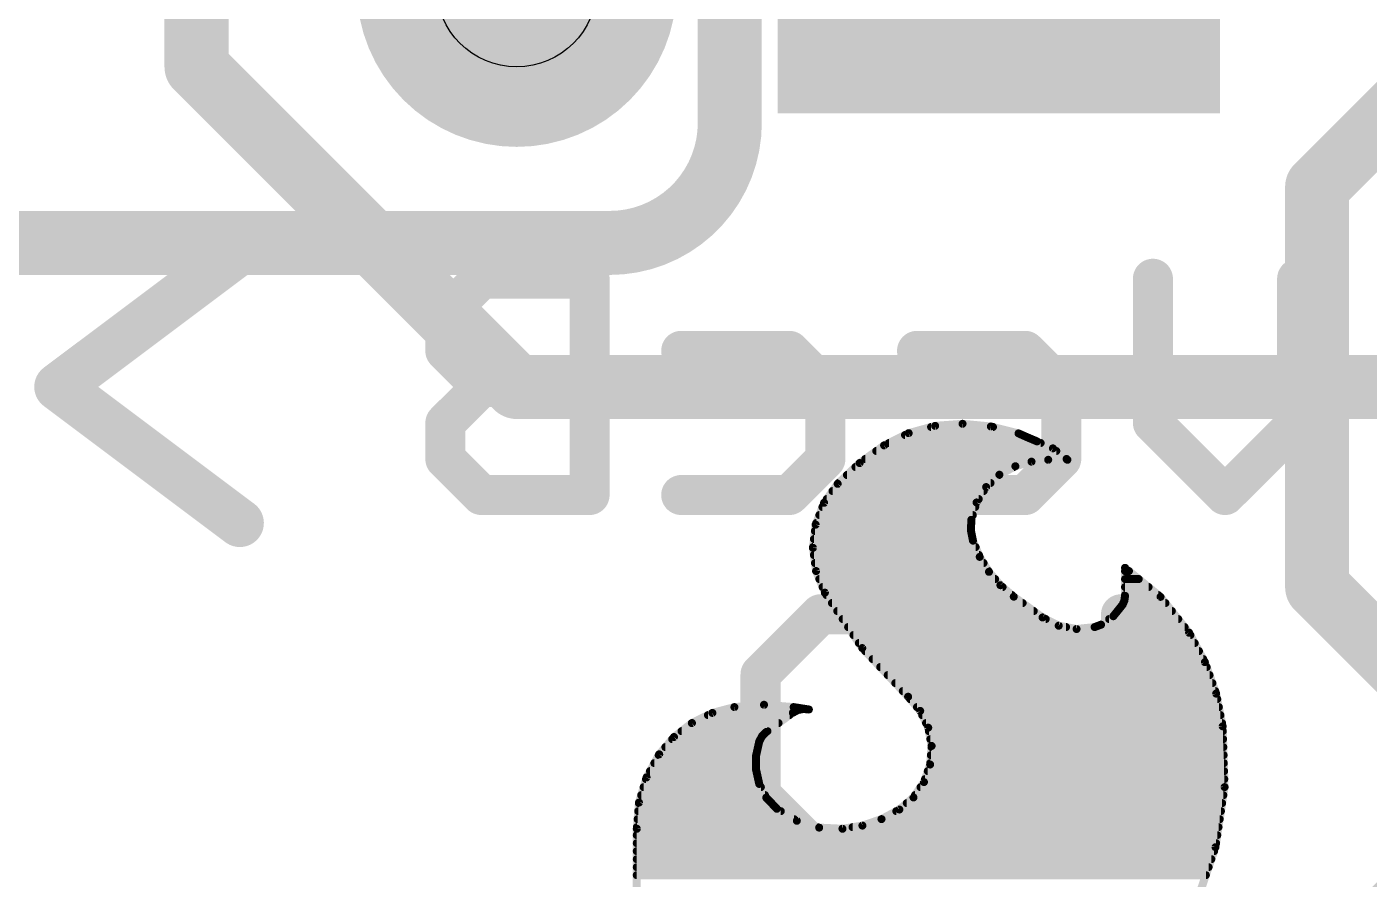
# Model space of a CAD drawing. Extents: x -98 to 13, y 0 to 18.
# Drawn here: x 6.066 to 10.325, y 2.248 to 4.953 of the extents above; entities that cross this region are included whole.
import ezdxf

# ---------------------------------------------------------------- set-up
doc = ezdxf.new("R2010")
doc.units = 0
for name, color, linetype in [('1', 12, 'CONTINUOUS'), ('18', 110, 'CONTINUOUS'), ('21', 53, 'CONTINUOUS'), ('22', 53, 'CONTINUOUS'), ('25', 253, 'CONTINUOUS'), ('29', 253, 'CONTINUOUS'), ('31', 253, 'CONTINUOUS'), ('44', 253, 'CONTINUOUS'), ('51', 53, 'CONTINUOUS')]:
    doc.layers.add(name, color=color, linetype=linetype)

# ---------------------------------------------------------------- blocks, each defined once
blk = doc.blocks.new('RECT')
blk.add_solid([(-0.5, -0.5), (0.5, -0.5), (-0.5, 0.5), (0.5, 0.5)])
blk = doc.blocks.new('ROUNDV')
at = {"const_width": 0.5}
blk.add_lwpolyline([(0, -0.25, 1), (0, 0.25, 1), (0, -0.25)], format="xyb", dxfattribs=at)

msp = doc.modelspace()

# ---------------------------------------------------------------- linework, layer by layer
at = {"layer": '1', "const_width": 0.2032}
for points in [[(6.604, 5.461), (6.604, 4.826)], [(6.604, 4.826), (7.62, 3.81)], [(7.62, 3.81), (11.43, 3.81)]]:
    msp.add_lwpolyline(points, dxfattribs=at)
at = {"layer": '1', "const_width": 0.1016}
for points in [[(6.6399, 4.8619, 1), (6.5681, 4.7901)], [(6.5532, 4.826, 1), (6.6548, 4.826)], [(7.62, 3.8608, 1), (7.62, 3.7592)], [(7.5841, 3.7741, 1), (7.6559, 3.8459)]]:
    msp.add_lwpolyline(points, format="xyb", dxfattribs=at)
at = {"layer": '21'}
for points, const_width in [([(8.2963, 4.6482), (8.2963, 13.1318)], 0.2032), ([(10.16, 4.445), (10.795, 5.08)], 0.2032), ([(10.16, 3.175), (10.16, 4.445)], 0.2032), ([(4.7847, 4.2672), (7.9153, 4.2672)], 0.2032), ([(9.0348, 3.6932), (8.9479, 3.6866)], 0.0254), ([(9.1249, 3.6846), (9.0348, 3.6932)], 0.0254), ([(8.8639, 3.6634), (8.7859, 3.6246)], 0.0254), ([(8.8522, 3.6576), (9.2241, 3.6576)], 0.0254), ([(8.9479, 3.6866), (8.8639, 3.6634)], 0.0254), ([(8.935, 3.683), (9.1314, 3.683)], 0.0254), ([(9.2126, 3.6627), (9.1249, 3.6846)], 0.0254), ([(9.2355, 3.6525), (9.2126, 3.6627)], 0.0254), ([(9.2711, 3.6373), (9.2355, 3.6525)], 0.0254), ([(8.7859, 3.6246), (8.7082, 3.5686)], 0.0254), ([(8.8012, 3.6322), (9.2827, 3.6322)], 0.0254), ([(9.3215, 3.6152), (9.2711, 3.6373)], 0.0254), ([(9.365, 3.5814), (9.3215, 3.6152)], 0.0254), ([(8.7082, 3.5686), (8.6386, 3.5027)], 0.0254), ([(8.726, 3.5814), (9.365, 3.5814)], 0.0254), ([(8.7612, 3.6068), (9.3323, 3.6068)], 0.0254), ([(9.2025, 3.5585), (9.2537, 3.573)], 0.0254), ([(9.2537, 3.573), (9.3066, 3.5789)], 0.0254), ([(9.3066, 3.5789), (9.3676, 3.5789)], 0.0254), ([(9.3675, 3.5789), (9.365, 3.5814)], 0.0254), ([(9.3676, 3.5789), (9.3675, 3.5789)], 0.0254), ([(8.6681, 3.5306), (9.1507, 3.5306)], 0.0254), ([(8.6949, 3.556), (9.1978, 3.556)], 0.0254), ([(9.1097, 3.4923), (9.1517, 3.5315)], 0.0254), ([(9.1517, 3.5315), (9.2025, 3.5585)], 0.0254), ([(8.6386, 3.5027), (8.5955, 3.4423)], 0.0254), ([(8.6412, 3.5052), (9.1236, 3.5052)], 0.0254), ([(9.0794, 3.4434), (9.1097, 3.4923)], 0.0254), ([(8.5955, 3.4423), (8.5687, 3.3731)], 0.0254), ([(8.6041, 3.4544), (9.0862, 3.4544)], 0.0254), ([(8.6222, 3.4798), (9.102, 3.4798)], 0.0254), ([(9.0628, 3.3884), (9.0794, 3.4434)], 0.0254), ([(8.5805, 3.4036), (9.0674, 3.4036)], 0.0254), ([(8.5903, 3.429), (9.075, 3.429)], 0.0254), ([(8.5687, 3.3731), (8.5601, 3.2994)], 0.0254), ([(8.5663, 3.3528), (9.0618, 3.3528)], 0.0254), ([(8.5707, 3.3782), (9.0624, 3.3782)], 0.0254), ([(9.0614, 3.355), (9.0628, 3.3884)], 0.0254), ([(9.0679, 3.3223), (9.0614, 3.355)], 0.0254), ([(8.5634, 3.3274), (9.0669, 3.3274)], 0.0254), ([(9.0894, 3.2708), (9.0679, 3.3223)], 0.0254), ([(8.5601, 3.2994), (8.57, 3.2259)], 0.0254), ([(8.5604, 3.302), (9.0764, 3.302)], 0.0254), ([(8.5632, 3.2766), (9.087, 3.2766)], 0.0254), ([(9.1187, 3.2233), (9.0894, 3.2708)], 0.0254), ([(8.5666, 3.2512), (9.1015, 3.2512)], 0.0254), ([(8.57, 3.2259), (8.598, 3.1572)], 0.0254), ([(8.5701, 3.2258), (9.1172, 3.2258)], 0.0254), ([(9.6631, 3.1439), (9.5505, 3.236)], 0.0254), ([(9.5505, 3.236), (9.5505, 3.1471)], 0.0254), ([(9.5505, 3.2258), (9.563, 3.2258)], 0.0254), ([(10.795, 2.54), (10.16, 3.175)], 0.2032), ([(8.5804, 3.2004), (9.1383, 3.2004)], 0.0254), ([(9.155, 3.1809), (9.1187, 3.2233)], 0.0254), ([(9.5505, 3.2004), (9.594, 3.2004)], 0.0254), ([(8.5908, 3.175), (9.1619, 3.175)], 0.0254), ([(8.598, 3.1572), (8.7166, 2.9814)], 0.0254), ([(8.6031, 3.1496), (9.1915, 3.1496)], 0.0254), ([(9.1974, 3.1445), (9.155, 3.1809)], 0.0254), ([(9.2888, 3.0785), (9.1974, 3.1445)], 0.0254), ([(9.5505, 3.1471), (9.5485, 3.1326)], 0.0254), ([(9.5505, 3.175), (9.6251, 3.175)], 0.0254), ([(9.5505, 3.1496), (9.6561, 3.1496)], 0.0254), ([(9.7537, 3.0302), (9.6631, 3.1439)], 0.0254), ([(8.6203, 3.1242), (9.2255, 3.1242)], 0.0254), ([(8.6374, 3.0988), (9.2607, 3.0988)], 0.0254), ([(9.5428, 3.1191), (9.5132, 3.0824)], 0.0254), ([(9.5264, 3.0988), (9.699, 3.0988)], 0.0254), ([(9.5485, 3.1326), (9.5428, 3.1191)], 0.0254), ([(9.545, 3.1242), (9.6788, 3.1242)], 0.0254), ([(8.6545, 3.0734), (9.2988, 3.0734)], 0.0254), ([(9.3401, 3.0523), (9.2888, 3.0785)], 0.0254), ([(9.4743, 3.0556), (9.4539, 3.048)], 0.0254), ([(9.5132, 3.0824), (9.4743, 3.0556)], 0.0254), ([(9.5001, 3.0734), (9.7193, 3.0734)], 0.0254), ([(8.6717, 3.048), (9.3634, 3.048)], 0.0254), ([(8.6888, 3.0226), (9.7578, 3.0226)], 0.0254), ([(9.3967, 3.0419), (9.3401, 3.0523)], 0.0254), ([(9.4539, 3.048), (9.3967, 3.0419)], 0.0254), ([(9.4539, 3.048), (9.7395, 3.048)], 0.0254), ([(9.8038, 2.9368), (9.7537, 3.0302)], 0.0254), ([(8.7059, 2.9972), (9.7714, 2.9972)], 0.0254), ([(8.7166, 2.9814), (8.8621, 2.827)], 0.0254), ([(8.7256, 2.9718), (9.7851, 2.9718)], 0.0254), ([(8.7496, 2.9464), (9.7987, 2.9464)], 0.0254), ([(9.8396, 2.837), (9.8038, 2.9368)], 0.0254), ([(8.7735, 2.921), (9.8095, 2.921)], 0.0254), ([(8.7974, 2.8956), (9.8186, 2.8956)], 0.0254), ([(8.8214, 2.8702), (9.8277, 2.8702)], 0.0254), ([(8.8453, 2.8448), (9.8368, 2.8448)], 0.0254), ([(8.4049, 2.8014), (8.3109, 2.794)], 0.0254), ([(8.4989, 2.794), (8.4049, 2.8014)], 0.0254), ([(8.8621, 2.827), (8.9004, 2.7821)], 0.0254), ([(8.8686, 2.8194), (9.8431, 2.8194)], 0.0254), ([(9.8603, 2.733), (9.8396, 2.837)], 0.0254), ([(8.241, 2.7756), (8.1762, 2.7435)], 0.0254), ([(8.2269, 2.7686), (8.4859, 2.7686)], 0.0254), ([(8.3109, 2.794), (8.241, 2.7756)], 0.0254), ([(8.3109, 2.794), (8.4989, 2.794)], 0.0254), ([(8.4125, 2.7153), (8.4964, 2.7762)], 0.0254), ([(8.4964, 2.7762), (8.5121, 2.7846)], 0.0254), ([(8.5472, 2.7864), (8.4989, 2.794)], 0.0254), ([(8.5121, 2.7846), (8.5295, 2.7881)], 0.0254), ([(8.5295, 2.7881), (8.5472, 2.7864)], 0.0254), ([(8.8902, 2.794), (9.8482, 2.794)], 0.0254), ([(8.9004, 2.7821), (8.9259, 2.7288)], 0.0254), ([(8.9069, 2.7686), (9.8532, 2.7686)], 0.0254), ([(8.1762, 2.7435), (8.1192, 2.6991)], 0.0254), ([(8.1432, 2.7178), (8.4159, 2.7178)], 0.0254), ([(8.1758, 2.7432), (8.4509, 2.7432)], 0.0254), ([(8.3987, 2.7019), (8.4125, 2.7153)], 0.0254), ([(8.919, 2.7432), (9.8583, 2.7432)], 0.0254), ([(8.9259, 2.7288), (8.9366, 2.6707)], 0.0254), ([(8.9279, 2.7178), (9.8608, 2.7178)], 0.0254), ([(9.8663, 2.5402), (9.8603, 2.733)], 0.0254), ([(8.1192, 2.6991), (8.0722, 2.6441)], 0.0254), ([(8.1135, 2.6924), (8.3937, 2.6924)], 0.0254), ([(8.3798, 2.6403), (8.3897, 2.6848)], 0.0254), ([(8.3897, 2.6848), (8.3987, 2.7019)], 0.0254), ([(8.9326, 2.6924), (9.8616, 2.6924)], 0.0254), ([(8.0722, 2.6441), (8.0321, 2.5709)], 0.0254), ([(8.0708, 2.6416), (8.3801, 2.6416)], 0.0254), ([(8.0918, 2.667), (8.3857, 2.667)], 0.0254), ([(8.3798, 2.5947), (8.3798, 2.6403)], 0.0254), ([(8.9366, 2.6707), (8.932, 2.6118)], 0.0254), ([(8.9344, 2.6416), (9.8632, 2.6416)], 0.0254), ([(8.9364, 2.667), (9.8624, 2.667)], 0.0254), ([(10.16, 1.905), (10.795, 2.54)], 0.2032), ([(8.043, 2.5908), (8.3806, 2.5908)], 0.0254), ([(8.0569, 2.6162), (8.3798, 2.6162)], 0.0254), ([(8.3897, 2.5502), (8.3798, 2.5947)], 0.0254), ([(8.932, 2.6118), (8.9124, 2.5561)], 0.0254), ([(8.9246, 2.5908), (9.8648, 2.5908)], 0.0254), ([(8.9324, 2.6162), (9.864, 2.6162)], 0.0254), ([(8.0321, 2.5709), (8.0081, 2.491)], 0.0254), ([(8.0304, 2.5654), (8.3863, 2.5654)], 0.0254), ([(8.4119, 2.5068), (8.3897, 2.5502)], 0.0254), ([(8.9124, 2.5561), (8.879, 2.5074)], 0.0254), ([(8.9157, 2.5654), (9.8655, 2.5654)], 0.0254), ([(8.0151, 2.5146), (8.4079, 2.5146)], 0.0254), ([(8.0228, 2.54), (8.3949, 2.54)], 0.0254), ([(8.4456, 2.4714), (8.4119, 2.5068)], 0.0254), ([(8.879, 2.5074), (8.8342, 2.4689)], 0.0254), ([(8.884, 2.5146), (9.8625, 2.5146)], 0.0254), ([(8.9014, 2.54), (9.8663, 2.54)], 0.0254), ([(9.8375, 2.3495), (9.8663, 2.5402)], 0.0254), ([(8.0081, 2.491), (8.0011, 2.4079)], 0.0254), ([(8.0058, 2.4638), (8.4582, 2.4638)], 0.0254), ([(8.0079, 2.4892), (8.4287, 2.4892)], 0.0254), ([(8.509, 2.4332), (8.4456, 2.4714)], 0.0254), ([(8.8342, 2.4689), (8.7778, 2.4385)], 0.0254), ([(8.8247, 2.4638), (9.8548, 2.4638)], 0.0254), ([(8.8579, 2.4892), (9.8586, 2.4892)], 0.0254), ([(8.0037, 2.4384), (8.5004, 2.4384)], 0.0254), ([(8.5798, 2.4116), (8.509, 2.4332)], 0.0254), ([(8.7171, 2.418), (8.6538, 2.4079)], 0.0254), ([(8.7778, 2.4385), (8.7171, 2.418)], 0.0254), ([(8.7775, 2.4384), (9.8509, 2.4384)], 0.0254), ([(8.0011, 2.4079), (8.0011, 0.8915)], 0.0254), ([(8.0011, 2.3876), (9.8432, 2.3876)], 0.0254), ([(8.0015, 2.413), (8.5752, 2.413)], 0.0254), ([(8.6538, 2.4079), (8.5798, 2.4116)], 0.0254), ([(8.6858, 2.413), (9.8471, 2.413)], 0.0254), ([(8.0011, 2.3622), (9.8394, 2.3622)], 0.0254), ([(8.0011, 2.3368), (9.8331, 2.3368)], 0.0254), ([(9.7747, 2.1671), (9.8375, 2.3495)], 0.0254), ([(8.0011, 2.3114), (9.8244, 2.3114)], 0.0254), ([(8.0011, 2.286), (9.8156, 2.286)], 0.0254), ([(8.0011, 2.2606), (9.8069, 2.2606)], 0.0254)]:
    msp.add_lwpolyline(points, dxfattribs=dict(at, const_width=const_width))
for points, const_width in [([(7.9153, 4.2672, 0.4144), (8.2963, 4.6482)], 0.2032), ([(8.3471, 4.6482, 1), (8.2455, 4.6482)], 0.1016), ([(8.2455, 4.6482, 1), (8.3471, 4.6482)], 0.1016), ([(10.2108, 4.445, 1), (10.1092, 4.445)], 0.1016), ([(10.1241, 4.4809, 1), (10.1959, 4.4091)], 0.1016), ([(7.9153, 4.318, 1), (7.9153, 4.2164)], 0.1016), ([(7.9153, 4.2164, 1), (7.9153, 4.318)], 0.1016), ([(9.0354, 3.6995, 1), (9.0342, 3.6869)], 0.0127), ([(9.0353, 3.6869, 1), (9.0343, 3.6995)], 0.0127), ([(8.8522, 3.6639, 1), (8.8522, 3.6513)], 0.0127), ([(8.8622, 3.6695, 1), (8.8656, 3.6573)], 0.0127), ([(8.8667, 3.6577, 1), (8.8611, 3.6691)], 0.0127), ([(8.935, 3.6894, 1), (8.935, 3.6767)], 0.0127), ([(8.9474, 3.6929, 1), (8.9484, 3.6802)], 0.0127), ([(8.9496, 3.6805, 1), (8.9462, 3.6927)], 0.0127), ([(9.1264, 3.6908, 1), (9.1233, 3.6785)], 0.0127), ([(9.1242, 3.6783, 1), (9.1255, 3.691)], 0.0127), ([(9.1314, 3.6767, 1), (9.1314, 3.6894)], 0.0127), ([(9.2152, 3.6685, 1), (9.21, 3.6569)], 0.0127), ([(9.2111, 3.6565, 1), (9.2141, 3.6689)], 0.0127), ([(9.2241, 3.6513, 1), (9.2241, 3.6639)], 0.0127), ([(9.238, 3.6583, 1), (9.233, 3.6467)], 0.0127), ([(9.2329, 3.6467, 1), (9.2381, 3.6583)], 0.0127), ([(8.7831, 3.6303, 1), (8.7887, 3.6189)], 0.0127), ([(8.7896, 3.6194, 1), (8.7822, 3.6298)], 0.0127), ([(8.8012, 3.6385, 1), (8.8012, 3.6259)], 0.0127), ([(9.2736, 3.6431, 1), (9.2686, 3.6315)], 0.0127), ([(9.2686, 3.6315, 1), (9.2736, 3.6431)], 0.0127), ([(9.2827, 3.6259, 1), (9.2827, 3.6385)], 0.0127), ([(9.3254, 3.6202, 1), (9.3176, 3.6102)], 0.0127), ([(9.319, 3.6094, 1), (9.3241, 3.621)], 0.0127), ([(8.7045, 3.5737, 1), (8.7119, 3.5634)], 0.0127), ([(8.7126, 3.5639, 1), (8.7038, 3.5732)], 0.0127), ([(8.726, 3.5878, 1), (8.726, 3.5751)], 0.0127), ([(8.7612, 3.6132, 1), (8.7612, 3.6005)], 0.0127), ([(9.253, 3.5793, 1), (9.2544, 3.5667)], 0.0127), ([(9.2554, 3.5669, 1), (9.252, 3.5791)], 0.0127), ([(9.3066, 3.5852, 1), (9.3066, 3.5726)], 0.0127), ([(9.3073, 3.5726, 1), (9.3059, 3.5852)], 0.0127), ([(9.3323, 3.6005, 1), (9.3323, 3.6132)], 0.0127), ([(9.3695, 3.5859, 1), (9.3605, 3.5769)], 0.0127), ([(9.3611, 3.5764, 1), (9.3689, 3.5864)], 0.0127), ([(9.3675, 3.5852, 1), (9.3675, 3.5726)], 0.0127), ([(9.363, 3.5744, 1), (9.372, 3.5834)], 0.0127), ([(9.365, 3.5751, 1), (9.365, 3.5878)], 0.0127), ([(9.3676, 3.5726, 1), (9.3676, 3.5852)], 0.0127), ([(9.3676, 3.5726, 1), (9.3676, 3.5852)], 0.0127), ([(8.6681, 3.537, 1), (8.6681, 3.5243)], 0.0127), ([(8.6949, 3.5623, 1), (8.6949, 3.5497)], 0.0127), ([(9.1488, 3.5371, 1), (9.1547, 3.5259)], 0.0127), ([(9.1561, 3.5269, 1), (9.1474, 3.5362)], 0.0127), ([(9.1507, 3.5243, 1), (9.1507, 3.537)], 0.0127), ([(9.2008, 3.5646, 1), (9.2042, 3.5524)], 0.0127), ([(9.1978, 3.5497, 1), (9.1978, 3.5623)], 0.0127), ([(9.2055, 3.5529, 1), (9.1995, 3.5641)], 0.0127), ([(8.6342, 3.5073, 1), (8.643, 3.4981)], 0.0127), ([(8.6438, 3.499, 1), (8.6334, 3.5064)], 0.0127), ([(8.6412, 3.5116, 1), (8.6412, 3.4989)], 0.0127), ([(9.1054, 3.4969, 1), (9.1141, 3.4876)], 0.0127), ([(9.1151, 3.4889, 1), (9.1043, 3.4956)], 0.0127), ([(9.1236, 3.4989, 1), (9.1236, 3.5116)], 0.0127), ([(8.5903, 3.446, 1), (8.6006, 3.4386)], 0.0127), ([(8.6014, 3.44, 1), (8.5895, 3.4446)], 0.0127), ([(8.6041, 3.4607, 1), (8.6041, 3.4481)], 0.0127), ([(8.6222, 3.4861, 1), (8.6222, 3.4735)], 0.0127), ([(9.074, 3.4468, 1), (9.0848, 3.4401)], 0.0127), ([(9.0855, 3.4416, 1), (9.0733, 3.4453)], 0.0127), ([(9.0862, 3.4481, 1), (9.0862, 3.4607)], 0.0127), ([(9.102, 3.4735, 1), (9.102, 3.4861)], 0.0127), ([(8.5805, 3.4099, 1), (8.5805, 3.3973)], 0.0127), ([(8.5903, 3.4354, 1), (8.5903, 3.4227)], 0.0127), ([(9.0674, 3.3973, 1), (9.0674, 3.4099)], 0.0127), ([(9.075, 3.4227, 1), (9.075, 3.4354)], 0.0127), ([(8.5663, 3.3592, 1), (8.5663, 3.3465)], 0.0127), ([(8.5628, 3.3754, 1), (8.5747, 3.3708)], 0.0127), ([(8.575, 3.3724, 1), (8.5624, 3.3739)], 0.0127), ([(8.5707, 3.3845, 1), (8.5707, 3.3719)], 0.0127), ([(9.0676, 3.3563, 1), (9.0552, 3.3538)], 0.0127), ([(9.0567, 3.3902, 1), (9.0689, 3.3866)], 0.0127), ([(9.0691, 3.3881, 1), (9.0565, 3.3887)], 0.0127), ([(9.0618, 3.3465, 1), (9.0618, 3.3592)], 0.0127), ([(9.0624, 3.3719, 1), (9.0624, 3.3845)], 0.0127), ([(8.5634, 3.3338, 1), (8.5634, 3.3211)], 0.0127), ([(9.055, 3.3553, 1), (9.0677, 3.3548)], 0.0127), ([(9.0738, 3.3247, 1), (9.062, 3.3199)], 0.0127), ([(9.0617, 3.3211, 1), (9.0741, 3.3235)], 0.0127), ([(9.0669, 3.3211, 1), (9.0669, 3.3338)], 0.0127), ([(8.5664, 3.3003, 1), (8.5538, 3.2986)], 0.0127), ([(8.5538, 3.3002, 1), (8.5664, 3.2987)], 0.0127), ([(8.5604, 3.3083, 1), (8.5604, 3.2957)], 0.0127), ([(8.5632, 3.283, 1), (8.5632, 3.2703)], 0.0127), ([(9.0764, 3.2957, 1), (9.0764, 3.3083)], 0.0127), ([(9.0948, 3.2741, 1), (9.084, 3.2675)], 0.0127), ([(9.087, 3.2703, 1), (9.087, 3.283)], 0.0127), ([(8.5666, 3.2576, 1), (8.5666, 3.2449)], 0.0127), ([(8.5759, 3.2283, 1), (8.5642, 3.2235)], 0.0127), ([(8.5701, 3.2321, 1), (8.5701, 3.2195)], 0.0127), ([(9.0835, 3.2683, 1), (9.0952, 3.2732)], 0.0127), ([(9.1015, 3.2449, 1), (9.1015, 3.2576)], 0.0127), ([(9.1172, 3.2195, 1), (9.1172, 3.2321)], 0.0127), ([(9.5545, 3.2409, 1), (9.5465, 3.2311)], 0.0127), ([(9.5569, 3.236, 1), (9.5442, 3.236)], 0.0127), ([(9.5505, 3.2321, 1), (9.5505, 3.2195)], 0.0127), ([(9.563, 3.2195, 1), (9.563, 3.2321)], 0.0127), ([(10.1959, 3.2109, 1), (10.1241, 3.1391)], 0.1016), ([(8.5637, 3.2251, 1), (8.5763, 3.2268)], 0.0127), ([(8.5804, 3.2067, 1), (8.5804, 3.1941)], 0.0127), ([(9.1235, 3.2274, 1), (9.1139, 3.2192)], 0.0127), ([(9.1133, 3.22, 1), (9.1241, 3.2266)], 0.0127), ([(9.1383, 3.1941, 1), (9.1383, 3.2067)], 0.0127), ([(9.5505, 3.2067, 1), (9.5505, 3.1941)], 0.0127), ([(9.594, 3.1941, 1), (9.594, 3.2067)], 0.0127), ([(10.1092, 3.175, 1), (10.2108, 3.175)], 0.1016), ([(8.5908, 3.1814, 1), (8.5908, 3.1687)], 0.0127), ([(8.6033, 3.1608, 1), (8.5927, 3.1536)], 0.0127), ([(8.5921, 3.1548, 1), (8.6039, 3.1596)], 0.0127), ([(8.6031, 3.1559, 1), (8.6031, 3.1433)], 0.0127), ([(9.1592, 3.1857, 1), (9.1509, 3.1761)], 0.0127), ([(9.1502, 3.1768, 1), (9.1599, 3.185)], 0.0127), ([(9.1619, 3.1687, 1), (9.1619, 3.1814)], 0.0127), ([(9.2011, 3.1496, 1), (9.1937, 3.1394)], 0.0127), ([(9.1915, 3.1433, 1), (9.1915, 3.1559)], 0.0127), ([(9.1933, 3.1397, 1), (9.2015, 3.1493)], 0.0127), ([(9.5505, 3.1814, 1), (9.5505, 3.1687)], 0.0127), ([(9.5505, 3.1559, 1), (9.5505, 3.1433)], 0.0127), ([(9.5568, 3.1462, 1), (9.5442, 3.148)], 0.0127), ([(9.5442, 3.1471, 1), (9.5569, 3.1471)], 0.0127), ([(9.6251, 3.1687, 1), (9.6251, 3.1814)], 0.0127), ([(9.6561, 3.1433, 1), (9.6561, 3.1559)], 0.0127), ([(9.668, 3.1479, 1), (9.6581, 3.14)], 0.0127), ([(9.659, 3.139, 1), (9.6671, 3.1488)], 0.0127), ([(8.6203, 3.1305, 1), (8.6203, 3.1179)], 0.0127), ([(8.6374, 3.1052, 1), (8.6374, 3.0925)], 0.0127), ([(9.2255, 3.1179, 1), (9.2255, 3.1305)], 0.0127), ([(9.2607, 3.0925, 1), (9.2607, 3.1052)], 0.0127), ([(9.5264, 3.1052, 1), (9.5264, 3.0925)], 0.0127), ([(9.537, 3.1216, 1), (9.5486, 3.1166)], 0.0127), ([(9.5477, 3.1151, 1), (9.5379, 3.1231)], 0.0127), ([(9.545, 3.1305, 1), (9.545, 3.1179)], 0.0127), ([(9.5422, 3.1334, 1), (9.5548, 3.1317)], 0.0127), ([(9.5544, 3.1301, 1), (9.5427, 3.1351)], 0.0127), ([(9.6788, 3.1179, 1), (9.6788, 3.1305)], 0.0127), ([(9.699, 3.0925, 1), (9.699, 3.1052)], 0.0127), ([(8.6545, 3.0798, 1), (8.6545, 3.0671)], 0.0127), ([(9.2917, 3.0842, 1), (9.2859, 3.0728)], 0.0127), ([(9.2851, 3.0734, 1), (9.2925, 3.0836)], 0.0127), ([(9.2988, 3.0671, 1), (9.2988, 3.0798)], 0.0127), ([(9.4707, 3.0608, 1), (9.4779, 3.0504)], 0.0127), ([(9.4765, 3.0496, 1), (9.4721, 3.0616)], 0.0127), ([(9.5001, 3.0798, 1), (9.5001, 3.0671)], 0.0127), ([(9.5082, 3.0864, 1), (9.5181, 3.0784)], 0.0127), ([(9.5168, 3.0771, 1), (9.5096, 3.0876)], 0.0127), ([(9.7193, 3.0671, 1), (9.7193, 3.0798)], 0.0127), ([(8.6717, 3.0543, 1), (8.6717, 3.0417)], 0.0127), ([(8.6888, 3.029, 1), (8.6888, 3.0163)], 0.0127), ([(9.3412, 3.0586, 1), (9.3389, 3.0461)], 0.0127), ([(9.3372, 3.0467, 1), (9.343, 3.058)], 0.0127), ([(9.3634, 3.0417, 1), (9.3634, 3.0543)], 0.0127), ([(9.396, 3.0482, 1), (9.3973, 3.0355)], 0.0127), ([(9.3955, 3.0356, 1), (9.3978, 3.0481)], 0.0127), ([(9.4517, 3.054, 1), (9.4561, 3.042)], 0.0127), ([(9.4539, 3.0543, 1), (9.4539, 3.0417)], 0.0127), ([(9.4546, 3.0417, 1), (9.4532, 3.0543)], 0.0127), ([(9.7395, 3.0417, 1), (9.7395, 3.0543)], 0.0127), ([(9.7593, 3.0332, 1), (9.7481, 3.0272)], 0.0127), ([(9.7487, 3.0262, 1), (9.7587, 3.0342)], 0.0127), ([(9.7578, 3.0163, 1), (9.7578, 3.029)], 0.0127), ([(8.7059, 3.0036, 1), (8.7059, 2.9909)], 0.0127), ([(8.7212, 2.9857, 1), (8.712, 2.977)], 0.0127), ([(8.7114, 2.9778, 1), (8.7219, 2.9849)], 0.0127), ([(8.7256, 2.9781, 1), (8.7256, 2.9655)], 0.0127), ([(9.7714, 2.9909, 1), (9.7714, 3.0036)], 0.0127), ([(9.7851, 2.9655, 1), (9.7851, 2.9781)], 0.0127), ([(8.7496, 2.9527, 1), (8.7496, 2.9401)], 0.0127), ([(9.8098, 2.9389, 1), (9.7979, 2.9346)], 0.0127), ([(9.7982, 2.9338, 1), (9.8094, 2.9398)], 0.0127), ([(9.7987, 2.9401, 1), (9.7987, 2.9527)], 0.0127), ([(8.7735, 2.9274, 1), (8.7735, 2.9147)], 0.0127), ([(8.7974, 2.9019, 1), (8.7974, 2.8893)], 0.0127), ([(9.8095, 2.9147, 1), (9.8095, 2.9274)], 0.0127), ([(9.8186, 2.8893, 1), (9.8186, 2.9019)], 0.0127), ([(8.8214, 2.8765, 1), (8.8214, 2.8639)], 0.0127), ([(8.8453, 2.8512, 1), (8.8453, 2.8385)], 0.0127), ([(9.8277, 2.8639, 1), (9.8277, 2.8765)], 0.0127), ([(9.8368, 2.8385, 1), (9.8368, 2.8512)], 0.0127), ([(8.4054, 2.8077, 1), (8.4044, 2.795)], 0.0127), ([(8.4054, 2.795, 1), (8.4044, 2.8077)], 0.0127), ([(8.8669, 2.8311, 1), (8.8573, 2.8229)], 0.0127), ([(8.8575, 2.8226, 1), (8.8667, 2.8314)], 0.0127), ([(8.8686, 2.8258, 1), (8.8686, 2.8131)], 0.0127), ([(9.8459, 2.8382, 1), (9.8334, 2.8357)], 0.0127), ([(9.8337, 2.8348, 1), (9.8456, 2.8391)], 0.0127), ([(9.8431, 2.8131, 1), (9.8431, 2.8258)], 0.0127), ([(8.2269, 2.775, 1), (8.2269, 2.7623)], 0.0127), ([(8.2394, 2.7817, 1), (8.2426, 2.7694)], 0.0127), ([(8.2438, 2.7699, 1), (8.2382, 2.7813)], 0.0127), ([(8.3104, 2.8003, 1), (8.3114, 2.7877)], 0.0127), ([(8.3109, 2.8003, 1), (8.3109, 2.7877)], 0.0127), ([(8.3125, 2.7879, 1), (8.3093, 2.8001)], 0.0127), ([(8.4859, 2.7623, 1), (8.4859, 2.775)], 0.0127), ([(8.4934, 2.7818, 1), (8.4994, 2.7706)], 0.0127), ([(8.4999, 2.8003, 1), (8.4979, 2.7877)], 0.0127), ([(8.5001, 2.7711, 1), (8.4927, 2.7813)], 0.0127), ([(8.4984, 2.7877, 1), (8.4994, 2.8003)], 0.0127), ([(8.4989, 2.7877, 1), (8.4989, 2.8003)], 0.0127), ([(8.5108, 2.7908, 1), (8.5133, 2.7784)], 0.0127), ([(8.5151, 2.779, 1), (8.5091, 2.7902)], 0.0127), ([(8.5301, 2.7944, 1), (8.5289, 2.7818)], 0.0127), ([(8.5308, 2.7819, 1), (8.5282, 2.7943)], 0.0127), ([(8.5462, 2.7801, 1), (8.5482, 2.7927)], 0.0127), ([(8.5466, 2.7801, 1), (8.5478, 2.7927)], 0.0127), ([(8.8902, 2.8003, 1), (8.8902, 2.7877)], 0.0127), ([(8.9062, 2.7848, 1), (8.8947, 2.7793)], 0.0127), ([(8.8956, 2.7779, 1), (8.9053, 2.7862)], 0.0127), ([(8.9069, 2.775, 1), (8.9069, 2.7623)], 0.0127), ([(9.8482, 2.7877, 1), (9.8482, 2.8003)], 0.0127), ([(9.8532, 2.7623, 1), (9.8532, 2.775)], 0.0127), ([(8.1432, 2.7241, 1), (8.1432, 2.7115)], 0.0127), ([(8.1758, 2.7496, 1), (8.1758, 2.7369)], 0.0127), ([(8.1734, 2.7492, 1), (8.179, 2.7378)], 0.0127), ([(8.1801, 2.7385, 1), (8.1723, 2.7485)], 0.0127), ([(8.4088, 2.7204, 1), (8.4162, 2.7102)], 0.0127), ([(8.4169, 2.7108, 1), (8.4081, 2.7198)], 0.0127), ([(8.4159, 2.7115, 1), (8.4159, 2.7241)], 0.0127), ([(8.4509, 2.7369, 1), (8.4509, 2.7496)], 0.0127), ([(8.919, 2.7496, 1), (8.919, 2.7369)], 0.0127), ([(8.9321, 2.7299, 1), (8.9196, 2.7276)], 0.0127), ([(8.9201, 2.726, 1), (8.9316, 2.7315)], 0.0127), ([(8.9279, 2.7241, 1), (8.9279, 2.7115)], 0.0127), ([(9.8666, 2.7332, 1), (9.854, 2.7328)], 0.0127), ([(9.8541, 2.7318, 1), (9.8665, 2.7342)], 0.0127), ([(9.8583, 2.7369, 1), (9.8583, 2.7496)], 0.0127), ([(9.8608, 2.7115, 1), (9.8608, 2.7241)], 0.0127), ([(8.1135, 2.6987, 1), (8.1135, 2.6861)], 0.0127), ([(8.1153, 2.7041, 1), (8.1231, 2.6941)], 0.0127), ([(8.124, 2.695, 1), (8.1143, 2.7032)], 0.0127), ([(8.3841, 2.6878, 1), (8.3953, 2.6818)], 0.0127), ([(8.3959, 2.6834, 1), (8.3835, 2.6862)], 0.0127), ([(8.3943, 2.7064, 1), (8.4031, 2.6973)], 0.0127), ([(8.4043, 2.6989, 1), (8.3931, 2.7048)], 0.0127), ([(8.3937, 2.6861, 1), (8.3937, 2.6987)], 0.0127), ([(8.9326, 2.6987, 1), (8.9326, 2.6861)], 0.0127), ([(9.8616, 2.6861, 1), (9.8616, 2.6987)], 0.0127), ([(8.0708, 2.6479, 1), (8.0708, 2.6353)], 0.0127), ([(8.0674, 2.6482, 1), (8.077, 2.64)], 0.0127), ([(8.0778, 2.641, 1), (8.0666, 2.6472)], 0.0127), ([(8.0918, 2.6734, 1), (8.0918, 2.6607)], 0.0127), ([(8.3861, 2.6403, 1), (8.3734, 2.6403)], 0.0127), ([(8.3736, 2.6417, 1), (8.386, 2.6389)], 0.0127), ([(8.3801, 2.6353, 1), (8.3801, 2.6479)], 0.0127), ([(8.3857, 2.6607, 1), (8.3857, 2.6734)], 0.0127), ([(8.9344, 2.6479, 1), (8.9344, 2.6353)], 0.0127), ([(8.9364, 2.6734, 1), (8.9364, 2.6607)], 0.0127), ([(8.943, 2.6702, 1), (8.9303, 2.6712)], 0.0127), ([(8.9304, 2.6695, 1), (8.9429, 2.6718)], 0.0127), ([(9.8624, 2.6607, 1), (9.8624, 2.6734)], 0.0127), ([(9.8632, 2.6353, 1), (9.8632, 2.6479)], 0.0127), ([(8.043, 2.5972, 1), (8.043, 2.5845)], 0.0127), ([(8.0569, 2.6225, 1), (8.0569, 2.6099)], 0.0127), ([(8.386, 2.5961, 1), (8.3736, 2.5933)], 0.0127), ([(8.3734, 2.5947, 1), (8.3861, 2.5947)], 0.0127), ([(8.3798, 2.6099, 1), (8.3798, 2.6225)], 0.0127), ([(8.3806, 2.5845, 1), (8.3806, 2.5972)], 0.0127), ([(8.9246, 2.5972, 1), (8.9246, 2.5845)], 0.0127), ([(8.9257, 2.6123, 1), (8.9384, 2.6113)], 0.0127), ([(8.9324, 2.6225, 1), (8.9324, 2.6099)], 0.0127), ([(8.938, 2.6097, 1), (8.9261, 2.6139)], 0.0127), ([(9.864, 2.6099, 1), (9.864, 2.6225)], 0.0127), ([(9.8648, 2.5845, 1), (9.8648, 2.5972)], 0.0127), ([(8.0304, 2.5717, 1), (8.0304, 2.5591)], 0.0127), ([(8.0265, 2.574, 1), (8.0377, 2.5679)], 0.0127), ([(8.0382, 2.5691, 1), (8.026, 2.5728)], 0.0127), ([(8.3954, 2.5531, 1), (8.384, 2.5473)], 0.0127), ([(8.3835, 2.5488, 1), (8.3959, 2.5516)], 0.0127), ([(8.3863, 2.5591, 1), (8.3863, 2.5717)], 0.0127), ([(8.9064, 2.5582, 1), (8.9184, 2.554)], 0.0127), ([(8.9176, 2.5525, 1), (8.9072, 2.5597)], 0.0127), ([(8.9157, 2.5717, 1), (8.9157, 2.5591)], 0.0127), ([(9.8655, 2.5591, 1), (9.8655, 2.5717)], 0.0127), ([(8.0151, 2.521, 1), (8.0151, 2.5083)], 0.0127), ([(8.0228, 2.5463, 1), (8.0228, 2.5337)], 0.0127), ([(8.3949, 2.5337, 1), (8.3949, 2.5463)], 0.0127), ([(8.4165, 2.5111, 1), (8.4073, 2.5024)], 0.0127), ([(8.4063, 2.5039, 1), (8.4176, 2.5096)], 0.0127), ([(8.4079, 2.5083, 1), (8.4079, 2.521)], 0.0127), ([(8.8738, 2.5109, 1), (8.8843, 2.5038)], 0.0127), ([(8.8832, 2.5025, 1), (8.8749, 2.5122)], 0.0127), ([(8.884, 2.521, 1), (8.884, 2.5083)], 0.0127), ([(8.9014, 2.5463, 1), (8.9014, 2.5337)], 0.0127), ([(9.8726, 2.5392, 1), (9.8601, 2.5411)], 0.0127), ([(9.86, 2.54, 1), (9.8727, 2.5404)], 0.0127), ([(9.8625, 2.5083, 1), (9.8625, 2.521)], 0.0127), ([(9.8663, 2.5337, 1), (9.8663, 2.5463)], 0.0127), ([(8.0058, 2.4701, 1), (8.0058, 2.4575)], 0.0127), ([(8.0079, 2.4956, 1), (8.0079, 2.4829)], 0.0127), ([(8.0144, 2.4905, 1), (8.0017, 2.4916)], 0.0127), ([(8.002, 2.4929, 1), (8.0141, 2.4892)], 0.0127), ([(8.4287, 2.4829, 1), (8.4287, 2.4956)], 0.0127), ([(8.4489, 2.4768, 1), (8.4423, 2.466)], 0.0127), ([(8.441, 2.467, 1), (8.4502, 2.4758)], 0.0127), ([(8.4582, 2.4575, 1), (8.4582, 2.4701)], 0.0127), ([(8.8247, 2.4701, 1), (8.8247, 2.4575)], 0.0127), ([(8.8301, 2.4737, 1), (8.8383, 2.4641)], 0.0127), ([(8.8372, 2.4633, 1), (8.8312, 2.4745)], 0.0127), ([(8.8579, 2.4956, 1), (8.8579, 2.4829)], 0.0127), ([(9.8548, 2.4575, 1), (9.8548, 2.4701)], 0.0127), ([(9.8586, 2.4829, 1), (9.8586, 2.4956)], 0.0127), ([(8.0037, 2.4447, 1), (8.0037, 2.4321)], 0.0127), ([(8.5004, 2.4321, 1), (8.5004, 2.4447)], 0.0127), ([(8.5109, 2.4393, 1), (8.5072, 2.4271)], 0.0127), ([(8.5057, 2.4277, 1), (8.5123, 2.4386)], 0.0127), ([(8.7151, 2.424, 1), (8.7191, 2.412)], 0.0127), ([(8.7181, 2.4117, 1), (8.7161, 2.4242)], 0.0127), ([(8.7775, 2.4447, 1), (8.7775, 2.4321)], 0.0127), ([(8.7748, 2.4441, 1), (8.7808, 2.4329)], 0.0127), ([(8.7798, 2.4325, 1), (8.7758, 2.4445)], 0.0127), ([(9.8509, 2.4321, 1), (9.8509, 2.4447)], 0.0127), ([(8.0075, 2.4079, 1), (7.9948, 2.4079)], 0.0127), ([(7.9948, 2.4084, 1), (8.0074, 2.4074)], 0.0127), ([(8.0011, 2.3939, 1), (8.0011, 2.3813)], 0.0127), ([(8.0015, 2.4194, 1), (8.0015, 2.4067)], 0.0127), ([(8.5802, 2.4179, 1), (8.5795, 2.4052)], 0.0127), ([(8.5752, 2.4067, 1), (8.5752, 2.4194)], 0.0127), ([(8.578, 2.4055, 1), (8.5817, 2.4176)], 0.0127), ([(8.6528, 2.4142, 1), (8.6548, 2.4016)], 0.0127), ([(8.6535, 2.4016, 1), (8.6541, 2.4142)], 0.0127), ([(8.6858, 2.4194, 1), (8.6858, 2.4067)], 0.0127), ([(9.8432, 2.3813, 1), (9.8432, 2.3939)], 0.0127), ([(9.8471, 2.4067, 1), (9.8471, 2.4194)], 0.0127), ([(8.0011, 2.3685, 1), (8.0011, 2.3559)], 0.0127), ([(8.0011, 2.3432, 1), (8.0011, 2.3305)], 0.0127), ([(9.8312, 2.3504, 1), (9.8438, 2.3485)], 0.0127), ([(9.8435, 2.3474, 1), (9.8315, 2.3515)], 0.0127), ([(9.8331, 2.3305, 1), (9.8331, 2.3432)], 0.0127), ([(9.8394, 2.3559, 1), (9.8394, 2.3685)], 0.0127), ([(8.0011, 2.3177, 1), (8.0011, 2.3051)], 0.0127), ([(9.8244, 2.3051, 1), (9.8244, 2.3177)], 0.0127), ([(8.0011, 2.2923, 1), (8.0011, 2.2797)], 0.0127), ([(8.0011, 2.267, 1), (8.0011, 2.2543)], 0.0127), ([(9.8069, 2.2543, 1), (9.8069, 2.267)], 0.0127), ([(9.8156, 2.2797, 1), (9.8156, 2.2923)], 0.0127)]:
    msp.add_lwpolyline(points, format="xyb", dxfattribs=dict(at, const_width=const_width))
at = {"layer": '22'}
for points, const_width in [([(6.7416, 4.2425), (6.1653, 3.8104)], 0.1524), ([(7.5081, 4.1535), (7.3937, 4.0391)], 0.127), ([(7.8513, 4.1535), (7.5081, 4.1535)], 0.127), ([(7.8513, 3.4671), (7.8513, 4.1535)], 0.127), ([(9.6389, 3.6959), (9.6389, 4.1535)], 0.127), ([(10.0965, 4.1535), (10.0965, 3.6959)], 0.127), ([(7.3937, 4.0391), (7.3937, 3.9247)], 0.127), ([(7.3937, 3.9247), (7.5081, 3.8103)], 0.127), ([(8.1421, 3.9247), (8.4853, 3.9247)], 0.127), ([(8.4853, 3.9247), (8.5997, 3.8103)], 0.127), ([(8.8905, 3.9247), (9.2337, 3.9247)], 0.127), ([(9.2337, 3.9247), (9.3481, 3.8103)], 0.127), ([(6.1653, 3.8104), (6.7416, 3.3782)], 0.1524), ([(7.5081, 3.8103), (7.3937, 3.6959)], 0.127), ([(7.8513, 3.8103), (7.5081, 3.8103)], 0.127), ([(8.5997, 3.8103), (8.5997, 3.5815)], 0.127), ([(9.3481, 3.8103), (9.3481, 3.5815)], 0.127), ([(7.3937, 3.6959), (7.3937, 3.5815)], 0.127), ([(9.8677, 3.4671), (9.6389, 3.6959)], 0.127), ([(10.0965, 3.6959), (9.8677, 3.4671)], 0.127), ([(7.3937, 3.5815), (7.5081, 3.4671)], 0.127), ([(8.5997, 3.5815), (8.4853, 3.4671)], 0.127), ([(9.3481, 3.5815), (9.2337, 3.4671)], 0.127), ([(7.5081, 3.4671), (7.8513, 3.4671)], 0.127), ([(8.4853, 3.4671), (8.1421, 3.4671)], 0.127), ([(9.2337, 3.4671), (8.8905, 3.4671)], 0.127)]:
    msp.add_lwpolyline(points, dxfattribs=dict(at, const_width=const_width))
for points, const_width in [([(6.7644, 4.2121, 1), (6.7187, 4.273)], 0.0762), ([(7.5081, 4.1852, 1), (7.5081, 4.1217)], 0.0635), ([(7.5305, 4.131, 1), (7.4856, 4.1759)], 0.0635), ([(7.883, 4.1535, 1), (7.8195, 4.1535)], 0.0635), ([(7.8513, 4.1217, 1), (7.8513, 4.1852)], 0.0635), ([(9.6707, 4.1535, 1), (9.6072, 4.1535)], 0.0635), ([(10.1283, 4.1535, 1), (10.0648, 4.1535)], 0.0635), ([(7.4254, 4.0391, 1), (7.3619, 4.0391)], 0.0635), ([(7.3712, 4.0615, 1), (7.4161, 4.0166)], 0.0635), ([(7.4161, 3.9471, 1), (7.3712, 3.9022)], 0.0635), ([(8.1421, 3.9564, 1), (8.1421, 3.8929)], 0.0635), ([(8.5077, 3.9471, 1), (8.4628, 3.9022)], 0.0635), ([(8.4853, 3.8929, 1), (8.4853, 3.9564)], 0.0635), ([(8.8905, 3.9564, 1), (8.8905, 3.8929)], 0.0635), ([(9.2561, 3.9471, 1), (9.2112, 3.9022)], 0.0635), ([(9.2337, 3.8929, 1), (9.2337, 3.9564)], 0.0635), ([(7.3619, 3.9247, 1), (7.4254, 3.9247)], 0.0635), ([(6.1882, 3.8408, 1), (6.1425, 3.7799)], 0.0762), ([(6.1425, 3.8408, 1), (6.1882, 3.7799)], 0.0762), ([(7.5081, 3.842, 1), (7.5081, 3.7785)], 0.0635), ([(7.5305, 3.7878, 1), (7.4856, 3.8327)], 0.0635), ([(7.4856, 3.7878, 1), (7.5305, 3.8327)], 0.0635), ([(7.8513, 3.7785, 1), (7.8513, 3.842)], 0.0635), ([(8.6314, 3.8103, 1), (8.5679, 3.8103)], 0.0635), ([(8.5772, 3.7878, 1), (8.6221, 3.8327)], 0.0635), ([(9.3798, 3.8103, 1), (9.3163, 3.8103)], 0.0635), ([(9.3256, 3.7878, 1), (9.3705, 3.8327)], 0.0635), ([(7.4254, 3.6959, 1), (7.3619, 3.6959)], 0.0635), ([(7.3712, 3.7183, 1), (7.4161, 3.6734)], 0.0635), ([(9.6614, 3.7183, 1), (9.6165, 3.6734)], 0.0635), ([(10.119, 3.6734, 1), (10.074, 3.7183)], 0.0635), ([(9.6072, 3.6959, 1), (9.6707, 3.6959)], 0.0635), ([(10.0648, 3.6959, 1), (10.1283, 3.6959)], 0.0635), ([(7.4161, 3.6039, 1), (7.3712, 3.559)], 0.0635), ([(8.6221, 3.559, 1), (8.5772, 3.6039)], 0.0635), ([(9.3705, 3.559, 1), (9.3256, 3.6039)], 0.0635), ([(7.3619, 3.5815, 1), (7.4254, 3.5815)], 0.0635), ([(8.5679, 3.5815, 1), (8.6314, 3.5815)], 0.0635), ([(9.3163, 3.5815, 1), (9.3798, 3.5815)], 0.0635), ([(7.5081, 3.4989, 1), (7.5081, 3.4354)], 0.0635), ([(7.4856, 3.4446, 1), (7.5305, 3.4896)], 0.0635), ([(7.8195, 3.4671, 1), (7.883, 3.4671)], 0.0635), ([(7.8513, 3.4354, 1), (7.8513, 3.4989)], 0.0635), ([(8.1421, 3.4989, 1), (8.1421, 3.4354)], 0.0635), ([(8.4628, 3.4896, 1), (8.5077, 3.4446)], 0.0635), ([(8.4853, 3.4354, 1), (8.4853, 3.4989)], 0.0635), ([(8.8905, 3.4989, 1), (8.8905, 3.4354)], 0.0635), ([(9.2112, 3.4896, 1), (9.2561, 3.4446)], 0.0635), ([(9.2337, 3.4354, 1), (9.2337, 3.4989)], 0.0635), ([(9.8453, 3.4896, 1), (9.8902, 3.4446)], 0.0635), ([(9.8453, 3.4446, 1), (9.8902, 3.4896)], 0.0635), ([(6.7187, 3.3477, 1), (6.7644, 3.4087)], 0.0762)]:
    msp.add_lwpolyline(points, format="xyb", dxfattribs=dict(at, const_width=const_width))
at = {"layer": '25', "const_width": 0.127}
for points in [[(8.5844, 3.0887), (8.3937, 2.8981)], [(8.7751, 3.0887), (8.5844, 3.0887)], [(9.5377, 2.3261), (8.7751, 3.0887)], [(9.5377, 3.0887), (9.5377, 2.3261)], [(8.3937, 2.8981), (8.3937, 2.5168)], [(8.3937, 2.5168), (8.5844, 2.3261)]]:
    msp.add_lwpolyline(points, dxfattribs=at)
at = {"layer": '25', "const_width": 0.0635}
for points in [[(8.5844, 3.1205, 1), (8.5844, 3.057)], [(8.6068, 3.0663, 1), (8.5619, 3.1112)], [(8.7975, 3.1112, 1), (8.7526, 3.0663)], [(8.7751, 3.057, 1), (8.7751, 3.1205)], [(9.5695, 3.0887, 1), (9.506, 3.0887)], [(8.4255, 2.8981, 1), (8.362, 2.8981)], [(8.3713, 2.9205, 1), (8.4162, 2.8756)], [(8.4162, 2.5392, 1), (8.3713, 2.4943)], [(8.362, 2.5168, 1), (8.4255, 2.5168)], [(8.5619, 2.3036, 1), (8.6068, 2.3485)], [(9.506, 2.3261, 1), (9.5695, 2.3261)], [(9.5152, 2.3036, 1), (9.5602, 2.3485)]]:
    msp.add_lwpolyline(points, format="xyb", dxfattribs=at)
at = {"layer": '44'}
msp.add_circle((7.62, 5.08), 0.254, dxfattribs=at)

# ---------------------------------------------------------------- block references
at = {"layer": '1', "xscale": 0.6, "yscale": 1.2, "rotation": 270}
msp.add_blockref('RECT', (9.15, 5.08), dxfattribs=at)
at = {"layer": '18', "xscale": 1.016, "yscale": 1.016}
msp.add_blockref('ROUNDV', (7.62, 5.08), dxfattribs=at)
msp.add_blockref('ROUNDV', (7.62, 5.08), dxfattribs=at)
at = {"layer": '29', "xscale": 0.8032, "yscale": 1.4032, "rotation": 270}
msp.add_blockref('RECT', (9.15, 5.08), dxfattribs=at)
at = {"layer": '31', "xscale": 0.6, "yscale": 1.2, "rotation": 270}
msp.add_blockref('RECT', (9.15, 5.08), dxfattribs=at)
at = {"layer": '51', "xscale": 0.508, "yscale": 1.016, "rotation": 270}
msp.add_blockref('RECT', (9.144, 5.08), dxfattribs=at)

doc.saveas('drawing.dxf')
